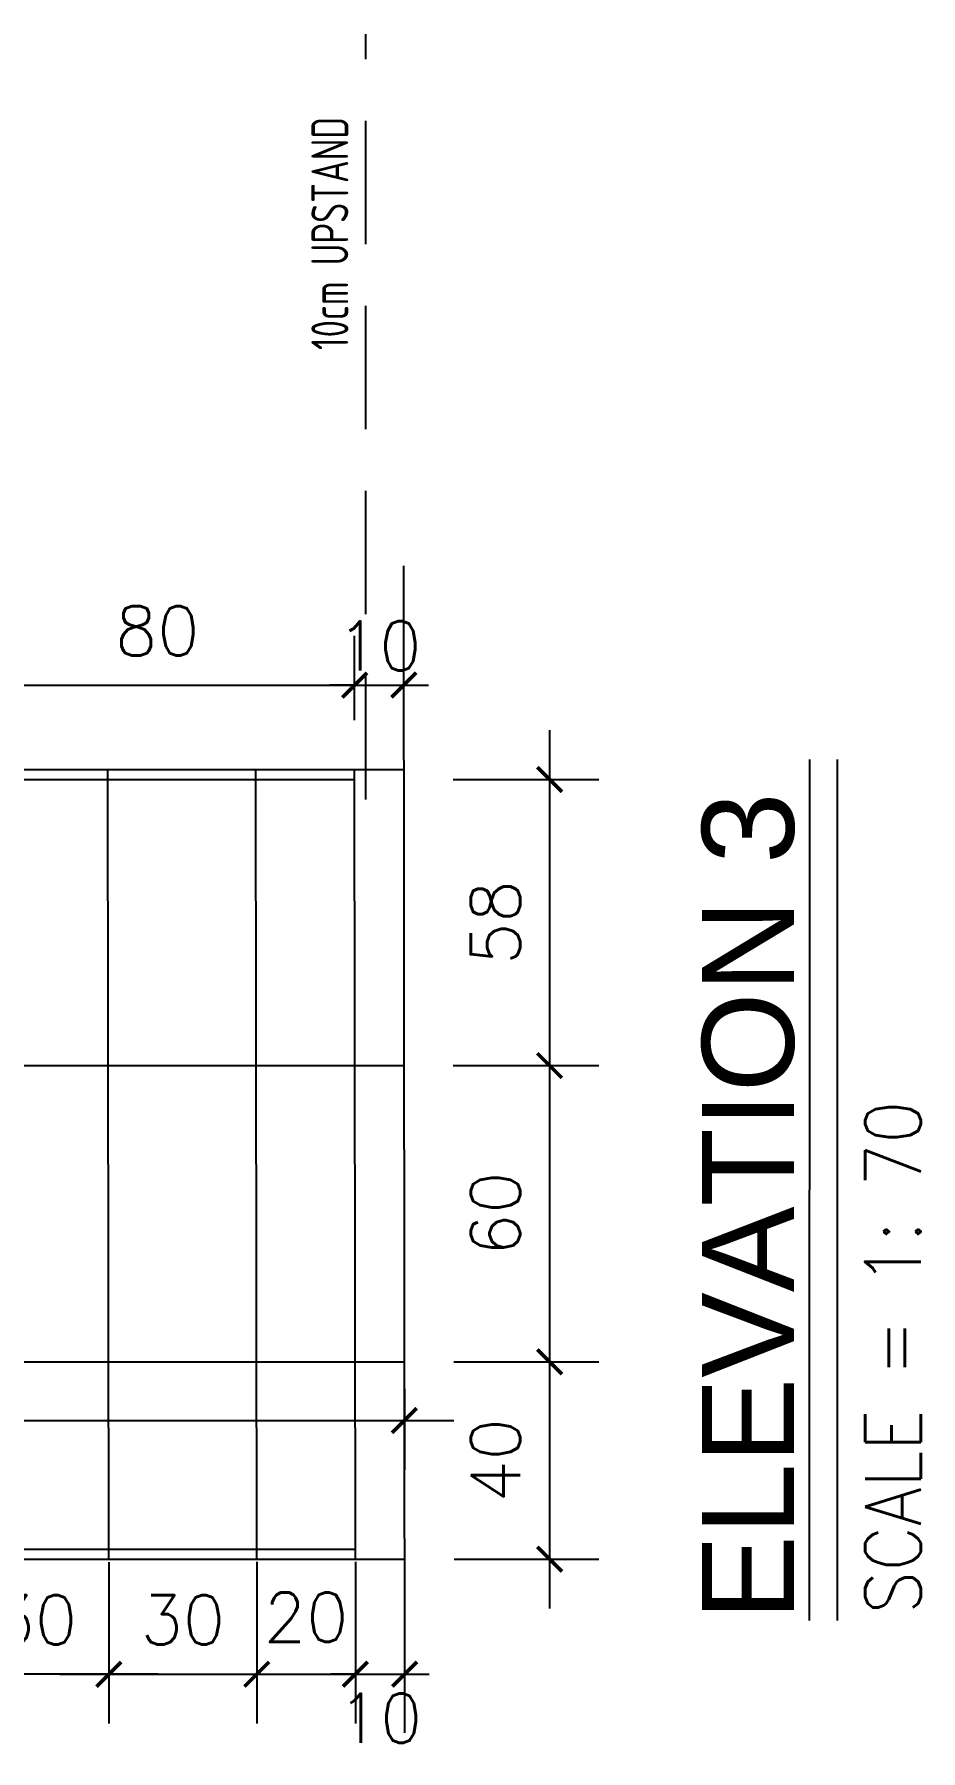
# Model space of a CAD drawing. Header units: centimetres. Extents: x -1797 to 2001, y -8788 to 1856.
# Drawn here: x -66.7 to 113, y -7739.2 to -7391.4 of the extents above; entities that cross this region are included whole.
import ezdxf

# ---------------------------------------------------------------- set-up
doc = ezdxf.new("R2010")
doc.units = ezdxf.units.CM
doc.header["$LTSCALE"] = 100
doc.header["$MEASUREMENT"] = 0
doc.header["$PDMODE"] = 35
doc.linetypes.add('HIDDEN', pattern=[0.375, 0.25, -0.125])
for name, color, linetype in [('DIM', 1, 'Continuous'), ('HIDDEN -03', 8, 'HIDDEN'), ('ID_Flooring_02', 127, 'Continuous'), ('TEXT', 3, 'Continuous'), ('Text-1', 3, 'Continuous'), ('WALL-01', 7, 'Continuous'), ('WALL-03', 2, 'Continuous'), ('WALL-04', 1, 'Continuous')]:
    doc.layers.add(name, color=color, linetype=linetype)
doc.styles.add('ART', font='arial.ttf')
doc.styles.add('HB25Small', font='ARCHSTYL.SHX', dxfattribs={"width": 0.8, "height": 2.5})
doc.styles.add('ISO', font='isocp2.shx', dxfattribs={"width": 0.8})
doc.styles.add('ROMANS', font='romans')
doc.dimstyles.new('AS-17-100', dxfattribs={"dimtxt": 10, "dimasz": 5, "dimexe": 10, "dimexo": 10, "dimgap": 6, "dimtad": 1, "dimtoh": 1, "dimdec": 0, "dimdsep": 46, "dimtxsty": 'ROMANS', "dimblk1": 'ARCHTICK', "dimblk2": 'ARCHTICK', "dimsah": 1, "dimcen": 25, "dimdle": 10, "dimclrd": 1, "dimclre": 1, "dimclrt": 2, "dimadec": 0, "dimazin": 0, "dimtfac": 1, "dimtdec": 0, "dimtofl": 0, "dimtmove": 2, "dimatfit": 3, "dimldrblk": 'ARCHTICK', "dimfxl": 1, "dimtolj": 1, "dimtzin": 0, "dimarcsym": 0})
doc.dimstyles.new('DIM DET', dxfattribs={"dimtxt": 0.05, "dimasz": 0.025, "dimexe": 0.025, "dimexo": 0.025, "dimgap": 0.025, "dimtad": 1, "dimzin": 0, "dimdsep": 46, "dimtxsty": 'ISO', "dimblk": 'ARCHTICK', "dimcen": 0.1, "dimdle": 0.025, "dimclrd": 15, "dimclre": 15, "dimclrt": 2, "dimadec": 0, "dimazin": 0, "dimtfac": 1, "dimtmove": 2, "dimatfit": 0, "dimldrblk": 'ARCHTICK', "dimfxl": 0.17, "dimtzin": 1, "dimarcsym": 0})

# ---------------------------------------------------------------- blocks, each defined once
blk = doc.blocks.new('_ARCHTICK')
at = {"color": 0, "linetype": 'ByBlock', "const_width": 0.15}
blk.add_lwpolyline([(-0.5, -0.5), (0.5, 0.5)], dxfattribs=at)
blk = doc.blocks.new('*D828')
at = {"layer": 'Defpoints', "color": 0, "transparency": 16777216}
for p in [(-81.62, -7690.91), (-51.62, -7690.97), (-81.62, -7723.69)]:
    blk.add_point(p, dxfattribs=at)
at = {"layer": 'DIM', "color": 1, "lineweight": -2, "transparency": 16777216}
for p, q in [((-81.62, -7700.91), (-81.62, -7733.69)), ((-51.62, -7700.97), (-51.62, -7733.69)), ((-41.62, -7723.69), (-91.62, -7723.69))]:
    blk.add_line(p, q, dxfattribs=at)
at = {"layer": 'DIM', "color": 1, "lineweight": -2, "transparency": 16777216, "xscale": 5, "yscale": 5, "zscale": 5, "rotation": 180}
blk.add_blockref('_ARCHTICK', (-81.62, -7723.69), dxfattribs=at)
at = {"layer": 'DIM', "color": 1, "lineweight": -2, "transparency": 16777216, "xscale": 5, "yscale": 5, "zscale": 5}
blk.add_blockref('_ARCHTICK', (-51.62, -7723.69), dxfattribs=at)
at = {"layer": 'DIM', "color": 2, "transparency": 16777216, "insert": (-66.62, -7712.69), "char_height": 10, "attachment_point": 5, "style": 'ROMANS'}
blk.add_mtext('\\A1;30', dxfattribs=at)
blk = doc.blocks.new('*D839')
at = {"layer": 'Defpoints', "color": 0, "transparency": 16777216}
for p in [(8.19, -7542.37, 0), (8.18, -7600.37, 0), (37.76, -7600.37)]:
    blk.add_point(p, dxfattribs=at)
at = {"layer": 'DIM', "color": 1, "lineweight": -2, "transparency": 16777216}
for p, q in [((37.76, -7532.37), (37.76, -7610.37)), ((18.19, -7542.37), (47.76, -7542.37)), ((18.18, -7600.37), (47.76, -7600.37))]:
    blk.add_line(p, q, dxfattribs=at)
at = {"layer": 'DIM', "color": 1, "lineweight": -2, "transparency": 16777216, "xscale": 5, "yscale": 5, "zscale": 5}
for p, rotation in [((37.76, -7542.37), 90), ((37.76, -7600.37), 270)]:
    blk.add_blockref('_ARCHTICK', p, dxfattribs=dict(at, rotation=rotation))
at = {"layer": 'DIM', "color": 2, "transparency": 16777216, "insert": (26.76, -7571.37), "char_height": 10, "attachment_point": 5, "rotation": 90, "style": 'ROMANS'}
blk.add_mtext('\\A1;58', dxfattribs=at)
blk = doc.blocks.new('*D840')
at = {"layer": 'Defpoints', "color": 0, "transparency": 16777216}
for p in [(8.18, -7600.37, 0), (8.31, -7660.37, 0), (37.76, -7660.37)]:
    blk.add_point(p, dxfattribs=at)
at = {"layer": 'DIM', "color": 1, "lineweight": -2, "transparency": 16777216}
for p, q in [((37.76, -7590.37), (37.76, -7670.37)), ((18.18, -7600.37), (47.76, -7600.37)), ((18.31, -7660.37), (47.76, -7660.37))]:
    blk.add_line(p, q, dxfattribs=at)
at = {"layer": 'DIM', "color": 1, "lineweight": -2, "transparency": 16777216, "xscale": 5, "yscale": 5, "zscale": 5}
for p, rotation in [((37.76, -7600.37), 90), ((37.76, -7660.37), 270)]:
    blk.add_blockref('_ARCHTICK', p, dxfattribs=dict(at, rotation=rotation))
at = {"layer": 'DIM', "color": 2, "transparency": 16777216, "insert": (26.76, -7630.37), "char_height": 10, "attachment_point": 5, "rotation": 90, "style": 'ROMANS'}
blk.add_mtext('\\A1;60', dxfattribs=at)
blk = doc.blocks.new('*D841')
at = {"layer": 'Defpoints', "color": 0, "transparency": 16777216}
for p in [(8.31, -7660.37, 0), (8.38, -7700.37, 0), (37.76, -7700.37)]:
    blk.add_point(p, dxfattribs=at)
at = {"layer": 'DIM', "color": 1, "lineweight": -2, "transparency": 16777216}
for p, q in [((37.76, -7650.37), (37.76, -7710.37)), ((18.31, -7660.37), (47.76, -7660.37)), ((18.38, -7700.37), (47.76, -7700.37))]:
    blk.add_line(p, q, dxfattribs=at)
at = {"layer": 'DIM', "color": 1, "lineweight": -2, "transparency": 16777216, "xscale": 5, "yscale": 5, "zscale": 5}
for p, rotation in [((37.76, -7660.37), 90), ((37.76, -7700.37), 270)]:
    blk.add_blockref('_ARCHTICK', p, dxfattribs=dict(at, rotation=rotation))
at = {"layer": 'DIM', "color": 2, "transparency": 16777216, "insert": (26.76, -7680.37), "char_height": 10, "attachment_point": 5, "rotation": 90, "style": 'ROMANS'}
blk.add_mtext('\\A1;40', dxfattribs=at)
blk = doc.blocks.new('*D842')
at = {"layer": 'Defpoints', "color": 0, "transparency": 16777216}
for p in [(-51.62, -7690.97), (-21.62, -7690.91), (-21.62, -7723.69)]:
    blk.add_point(p, dxfattribs=at)
at = {"layer": 'DIM', "color": 1, "lineweight": -2, "transparency": 16777216}
for p, q in [((-51.62, -7700.97), (-51.62, -7733.69)), ((-21.62, -7700.91), (-21.62, -7733.69)), ((-61.62, -7723.69), (-11.62, -7723.69))]:
    blk.add_line(p, q, dxfattribs=at)
at = {"layer": 'DIM', "color": 1, "lineweight": -2, "transparency": 16777216, "xscale": 5, "yscale": 5, "zscale": 5, "rotation": 180}
blk.add_blockref('_ARCHTICK', (-51.62, -7723.69), dxfattribs=at)
at = {"layer": 'DIM', "color": 1, "lineweight": -2, "transparency": 16777216, "xscale": 5, "yscale": 5, "zscale": 5}
blk.add_blockref('_ARCHTICK', (-21.62, -7723.69), dxfattribs=at)
at = {"layer": 'DIM', "color": 2, "transparency": 16777216, "insert": (-36.62, -7712.69), "char_height": 10, "attachment_point": 5, "style": 'ROMANS'}
blk.add_mtext('\\A1;30', dxfattribs=at)
blk = doc.blocks.new('*D843')
at = {"layer": 'Defpoints', "color": 0, "transparency": 16777216}
for p in [(-21.62, -7690.91), (-1.64, -7690.91), (-1.64, -7723.69)]:
    blk.add_point(p, dxfattribs=at)
at = {"layer": 'DIM', "color": 1, "lineweight": -2, "transparency": 16777216}
for p, q in [((-21.62, -7700.91), (-21.62, -7733.69)), ((-1.64, -7700.91), (-1.64, -7733.69)), ((-31.62, -7723.69), (8.36, -7723.69))]:
    blk.add_line(p, q, dxfattribs=at)
at = {"layer": 'DIM', "color": 1, "lineweight": -2, "transparency": 16777216, "xscale": 5, "yscale": 5, "zscale": 5, "rotation": 180}
blk.add_blockref('_ARCHTICK', (-21.62, -7723.69), dxfattribs=at)
at = {"layer": 'DIM', "color": 1, "lineweight": -2, "transparency": 16777216, "xscale": 5, "yscale": 5, "zscale": 5}
blk.add_blockref('_ARCHTICK', (-1.64, -7723.69), dxfattribs=at)
at = {"layer": 'DIM', "color": 2, "transparency": 16777216, "insert": (-11.63, -7712.16), "char_height": 10, "attachment_point": 5, "style": 'ROMANS'}
blk.add_mtext('\\A1;20', dxfattribs=at)
blk = doc.blocks.new('*D844')
at = {"layer": 'Defpoints', "color": 0, "transparency": 16777216}
for p in [(-1.64, -7690.91), (8.36, -7692.91), (8.36, -7723.69)]:
    blk.add_point(p, dxfattribs=at)
at = {"layer": 'DIM', "color": 1, "lineweight": -2, "transparency": 16777216}
for p, q in [((-1.64, -7700.91), (-1.64, -7733.69)), ((8.36, -7702.91), (8.36, -7733.69)), ((-1.64, -7723.69), (-6.64, -7723.69)), ((8.36, -7723.69), (13.36, -7723.69))]:
    blk.add_line(p, q, dxfattribs=at)
at = {"layer": 'DIM', "color": 1, "lineweight": -2, "transparency": 16777216, "xscale": 5, "yscale": 5, "zscale": 5}
blk.add_blockref('_ARCHTICK', (-1.64, -7723.69), dxfattribs=at)
at = {"layer": 'DIM', "color": 1, "lineweight": -2, "transparency": 16777216, "xscale": 5, "yscale": 5, "zscale": 5, "rotation": 180}
blk.add_blockref('_ARCHTICK', (8.36, -7723.69), dxfattribs=at)
at = {"layer": 'DIM', "color": 2, "transparency": 16777216, "insert": (3.36, -7732.62), "char_height": 10, "attachment_point": 5, "style": 'ROMANS'}
blk.add_mtext('\\A1;10', dxfattribs=at)
blk = doc.blocks.new('*D847')
at = {"layer": 'Defpoints', "color": 0, "transparency": 16777216}
for p in [(-1.78, -7523.25), (-1.78, -7540.37, 0), (-81.82, -7542.37, 0)]:
    blk.add_point(p, dxfattribs=at)
at = {"layer": 'DIM', "color": 1, "lineweight": -2, "transparency": 16777216}
for p, q in [((-81.82, -7532.37), (-81.82, -7513.25)), ((-1.78, -7530.37), (-1.78, -7513.25)), ((-91.82, -7523.25), (8.22, -7523.25))]:
    blk.add_line(p, q, dxfattribs=at)
at = {"layer": 'DIM', "color": 1, "lineweight": -2, "transparency": 16777216, "xscale": 5, "yscale": 5, "zscale": 5, "rotation": 180}
blk.add_blockref('_ARCHTICK', (-81.82, -7523.25), dxfattribs=at)
at = {"layer": 'DIM', "color": 1, "lineweight": -2, "transparency": 16777216, "xscale": 5, "yscale": 5, "zscale": 5}
blk.add_blockref('_ARCHTICK', (-1.78, -7523.25), dxfattribs=at)
at = {"layer": 'DIM', "color": 2, "transparency": 16777216, "insert": (-41.8, -7512.25), "char_height": 10, "attachment_point": 5, "style": 'ROMANS'}
blk.add_mtext('\\A1;80', dxfattribs=at)
blk = doc.blocks.new('*D848')
at = {"layer": 'Defpoints', "color": 0, "transparency": 16777216}
for p in [(8.19, -7523.25), (-1.78, -7540.37, 0), (8.19, -7540.37)]:
    blk.add_point(p, dxfattribs=at)
at = {"layer": 'DIM', "color": 1, "lineweight": -2, "transparency": 16777216}
for p, q in [((-1.78, -7530.37), (-1.78, -7513.25)), ((8.19, -7530.37), (8.19, -7513.25)), ((-1.78, -7523.25), (-6.78, -7523.25)), ((8.19, -7523.25), (13.19, -7523.25))]:
    blk.add_line(p, q, dxfattribs=at)
at = {"layer": 'DIM', "color": 1, "lineweight": -2, "transparency": 16777216, "xscale": 5, "yscale": 5, "zscale": 5}
blk.add_blockref('_ARCHTICK', (-1.78, -7523.25), dxfattribs=at)
at = {"layer": 'DIM', "color": 1, "lineweight": -2, "transparency": 16777216, "xscale": 5, "yscale": 5, "zscale": 5, "rotation": 180}
blk.add_blockref('_ARCHTICK', (8.19, -7523.25), dxfattribs=at)
at = {"layer": 'DIM', "color": 2, "transparency": 16777216, "insert": (3.2, -7515.32), "char_height": 10, "attachment_point": 5, "style": 'ROMANS'}
blk.add_mtext('\\A1;10', dxfattribs=at)
blk = doc.blocks.new('*D849')
at = {"layer": 'Defpoints', "color": 0, "transparency": 16777216}
for p in [(-171.68, -7656.01), (8.31, -7655.89), (8.31, -7672.28)]:
    blk.add_point(p, dxfattribs=at)
at = {"layer": 'DIM', "color": 1, "lineweight": -2, "transparency": 16777216}
for p, q in [((-171.68, -7666.01), (-171.68, -7682.28)), ((8.31, -7665.89), (8.31, -7682.28)), ((-181.68, -7672.28), (18.31, -7672.28))]:
    blk.add_line(p, q, dxfattribs=at)
at = {"layer": 'DIM', "color": 1, "lineweight": -2, "transparency": 16777216, "xscale": 5, "yscale": 5, "zscale": 5, "rotation": 180}
blk.add_blockref('_ARCHTICK', (-171.68, -7672.28), dxfattribs=at)
at = {"layer": 'DIM', "color": 1, "lineweight": -2, "transparency": 16777216, "xscale": 5, "yscale": 5, "zscale": 5}
blk.add_blockref('_ARCHTICK', (8.31, -7672.28), dxfattribs=at)
at = {"layer": 'DIM', "color": 2, "transparency": 16777216, "insert": (-81.68, -7661.28), "char_height": 10, "attachment_point": 5, "style": 'ROMANS'}
blk.add_mtext('\\A1;180', dxfattribs=at)

msp = doc.modelspace()

# ---------------------------------------------------------------- linework, layer by layer
at = {"layer": 'ID_Flooring_02'}
for p, q in [((-51.62, -7700.37), (-51.82, -7540.37, 0)), ((-21.62, -7700.37), (-21.82, -7540.37, 0)), ((-111.74, -7600.37), (8.19, -7600.37)), ((8.26, -7607.65, 0), (8.38, -7607.65, 0)), ((-301.62, -7660.37), (8.19, -7660.37)), ((8.31, -7667.65, 0), (8.38, -7667.65, 0))]:
    msp.add_line(p, q, dxfattribs=at)
at = {"layer": 'WALL-01'}
for p, q in [((8.38, -7735.59), (8.19, -7499.08)), ((-351.61, -7540.37), (8.19, -7540.37)), ((-351.62, -7700.37), (8.38, -7700.37))]:
    msp.add_line(p, q, dxfattribs=at)
at = {"layer": 'WALL-03'}
for p, q in [((-1.64, -7700.37, 0), (-1.78, -7540.37, 0)), ((90.48, -7712.82, 0), (90.49, -7538.34, 0)), ((96.13, -7712.82, 0), (96.13, -7538.34, 0))]:
    msp.add_line(p, q, dxfattribs=at)
at = {"layer": 'WALL-04'}
for p, q in [((-301.62, -7542.37), (-1.78, -7542.37)), ((-301.62, -7698.37), (-1.64, -7698.37)), ((8.36, -7698.37), (8.38, -7698.37))]:
    msp.add_line(p, q, dxfattribs=at)

# ---------------------------------------------------------------- texts
at = {"layer": 'TEXT', "style": 'ART'}
msp.add_text('ELEVATION 3', height=18.6386, rotation=90, dxfattribs=at).set_placement((87.28, -7712.84, 0))
at = {"layer": 'TEXT', "style": 'ROMANS', "width": 0.9}
msp.add_text('SCALE = 1: 70', height=11.286, rotation=90, dxfattribs=at).set_placement((113, -7711.51, 0))
at = {"layer": 'Text-1', "color": 3, "style": 'HB25Small', "width": 0.8}
msp.add_text('10cm UPSTAND', height=7.5, rotation=90, dxfattribs=at).set_placement((-3.06, -7455.34, 0))

# ---------------------------------------------------------------- dimensions: what is measured, and where the dimension line sits
at = {"layer": 'DIM'}
for base, p1, p2, angle, picture, middle in [((-1.78, -7523.25, 0), (-81.82, -7542.37), (-1.78, -7540.37, 0), 180, '*D847', (-41.8, -7512.25, 0)), ((37.76, -7600.37, 0), (8.19, -7542.37), (8.18, -7600.37), 270, '*D839', (26.76, -7571.37, 0)), ((37.76, -7660.37, 0), (8.18, -7600.37), (8.31, -7660.37), 270, '*D840', (26.76, -7630.37, 0)), ((37.76, -7700.37, 0), (8.31, -7660.37), (8.38, -7700.37), 270, '*D841', (26.76, -7680.37, 0)), ((8.31, -7672.28), (-171.68, -7656.01), (8.31, -7655.89), 180, '*D849', (-81.68, -7661.28)), ((-81.62, -7723.69, 0), (-51.62, -7690.97, 0), (-81.62, -7690.91, 0), 180, '*D828', (-66.62, -7712.69, 0)), ((-21.62, -7723.69, 0), (-51.62, -7690.97, 0), (-21.62, -7690.91, 0), 180, '*D842', (-36.62, -7712.69, 0))]:
    dim = msp.add_linear_dim(base=base, p1=p1, p2=p2, angle=angle, dimstyle='AS-17-100', dxfattribs=at)
    dim.commit()
    dim.dimension.update_dxf_attribs({"geometry": picture, "text_midpoint": middle})
for base, p1, p2, picture, middle in [((8.19, -7523.25, 0), (-1.78, -7540.37, 0), (8.19, -7540.37, 0), '*D848', (3.2, -7515.32, 0)), ((-1.64, -7723.69, 0), (-21.62, -7690.91, 0), (-1.64, -7690.91, 0), '*D843', (-11.63, -7712.16, 0)), ((8.36, -7723.69, 0), (-1.64, -7690.91, 0), (8.36, -7692.91, 0), '*D844', (3.36, -7732.62, 0))]:
    dim = msp.add_linear_dim(base=base, p1=p1, p2=p2, angle=180, dimstyle='AS-17-100', dxfattribs=at)
    dim.commit()
    dim.dimension.update_dxf_attribs({"geometry": picture, "text_midpoint": middle, "dimtype": 160})

# ---------------------------------------------------------------- leaders
at = {"layer": 'HIDDEN -03'}
msp.add_leader([(0.52, -7546.4, 0), (0.52, -7391.37, 0)], dimstyle='DIM DET', override={"dimasz": 0.04, "dimtad": 0, "dimclrd": 251, "dimldrblk": 'Dot', "dimfxl": 0.1}, dxfattribs=at)

doc.saveas('drawing.dxf')
